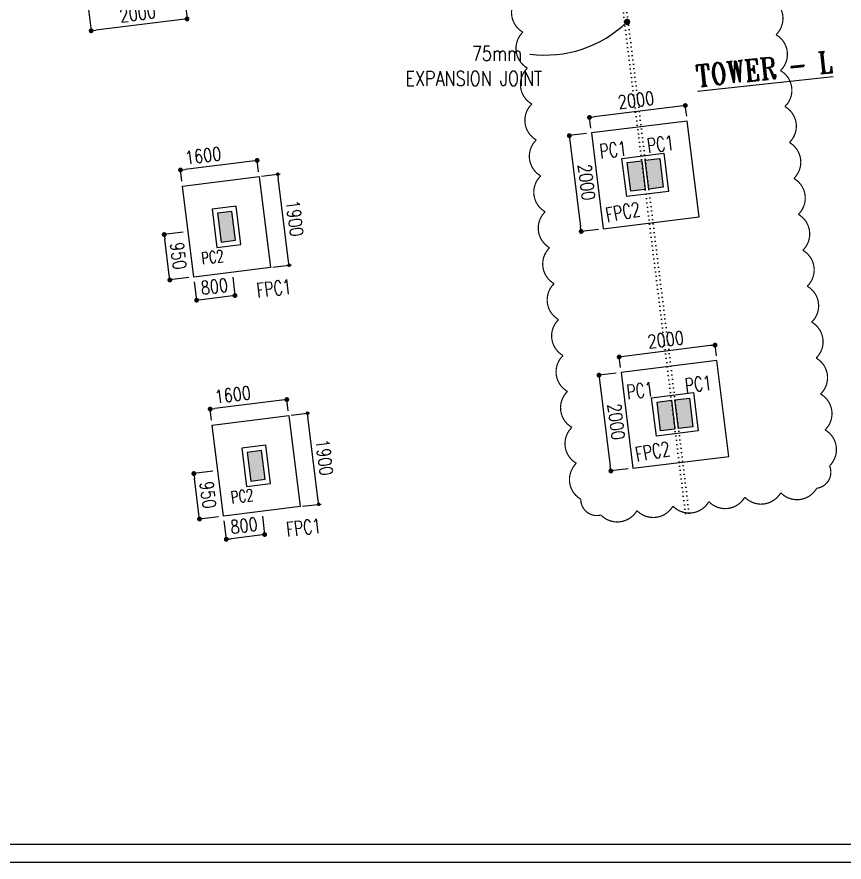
# Model space of a CAD drawing. Extents: x 473024 to 774629, y -1213442 to -1126596.
# Drawn here: x 548992 to 566118, y -1213069 to -1195560 of the extents above; entities that cross this region are included whole.
import ezdxf
from ezdxf.enums import TextEntityAlignment as Align

# ---------------------------------------------------------------- set-up
doc = ezdxf.new("R2010")
doc.units = 0
doc.header["$LTSCALE"] = 100
doc.header["$MEASUREMENT"] = 0
doc.header["$PDMODE"] = 2
doc.header["$PDSIZE"] = -10
doc.linetypes.add('ACAD_ISO07W100', pattern=[3, 0, -3])
doc.layers.get('0').update_dxf_attribs({"linetype": 'CONTINUOUS'})
doc.layers.get('Defpoints').update_dxf_attribs({"linetype": 'CONTINUOUS'})
for name, color, linetype in [('7', 7, 'CONTINUOUS'), ('a-podium col', 6, 'CONTINUOUS'), ('C-STRU-COL-HAT', 253, 'CONTINUOUS'), ('COLNO', 6, 'CONTINUOUS'), ('dv comment', 3, 'CONTINUOUS'), ('Footing', 2, 'CONTINUOUS'), ('Footing Nos', 4, 'CONTINUOUS'), ('PEDESTAL', 4, 'CONTINUOUS'), ('S-FOOTDIM', 9, 'CONTINUOUS'), ('TITLE', 7, 'CONTINUOUS'), ('TITLE2', 7, 'CONTINUOUS'), ('TXT1', 6, 'CONTINUOUS')]:
    doc.layers.add(name, color=color, linetype=linetype)
doc.styles.add('ROMANS', font='romans.shx', dxfattribs={"width": 0.8})
doc.styles.add('ROMANT', font='ROMANT.SHX', dxfattribs={"width": 0.8})
doc.dimstyles.new('dim100', dxfattribs={"dimtxt": 275, "dimasz": 100, "dimexe": 50, "dimexo": 50, "dimgap": 100, "dimtad": 1, "dimdec": 0, "dimrnd": 5, "dimzin": 0, "dimdsep": 46, "dimtxsty": 'ROMANS', "dimblk": 'DOT', "dimcen": 0.09, "dimclrd": 9, "dimclre": 9, "dimclrt": 3, "dimadec": 0, "dimazin": 0, "dimtfac": 1, "dimtdec": 0, "dimtofl": 0, "dimtmove": 1, "dimatfit": 0, "dimldrblk": 'DOT', "dimfxl": 1, "dimtolj": 1, "dimtzin": 0, "dimarcsym": 0})

# ---------------------------------------------------------------- blocks, each defined once
blk = doc.blocks.new('_Dot')
at = {"color": 0, "linetype": 'ByBlock', "lineweight": -2}
blk.add_line((-0.5, 0), (-1, 0), dxfattribs=at)
at = {"color": 0, "linetype": 'ByBlock', "const_width": 0.5}
blk.add_lwpolyline([(-0.25, 0, 1), (0.25, 0, 1)], format="xyb", close=True, dxfattribs=at)
blk = doc.blocks.new('*D53')
at = {"layer": 'Defpoints', "color": 0, "transparency": 16777216}
for p in [(561461, -1202604), (563486, -1202680), (561501, -1202926)]:
    blk.add_point(p, dxfattribs=at)
at = {"layer": 'S-FOOTDIM', "color": 9, "lineweight": -2, "transparency": 16777216}
for p, q in [((563347, -1202370), (561561, -1202592)), ((563474, -1202580), (563446, -1202358)), ((561489, -1202826), (561461, -1202604))]:
    blk.add_line(p, q, dxfattribs=at)
at = {"layer": 'S-FOOTDIM', "color": 9, "lineweight": -2, "transparency": 16777216, "xscale": 100, "yscale": 100, "zscale": 100}
for p, rotation in [((563446, -1202358), 7.066421419466531), ((561461, -1202604), 187.0664214194665)]:
    blk.add_blockref('_Dot', p, dxfattribs=dict(at, rotation=rotation))
at = {"layer": 'S-FOOTDIM', "color": 3, "transparency": 16777216, "insert": (562425, -1202245), "char_height": 275, "attachment_point": 5, "rotation": 7.0664, "style": 'ROMANS'}
blk.add_mtext('\\A1;2000', dxfattribs=at)
blk = doc.blocks.new('*D54')
at = {"layer": 'Defpoints', "color": 0, "transparency": 16777216}
for p in [(561501, -1202926), (561290, -1204967), (561747, -1204910)]:
    blk.add_point(p, dxfattribs=at)
at = {"layer": 'S-FOOTDIM', "color": 9, "lineweight": -2, "transparency": 16777216}
for p, q in [((561402, -1202938), (561044, -1202982)), ((561056, -1203082), (561277, -1204868)), ((561648, -1204923), (561290, -1204967))]:
    blk.add_line(p, q, dxfattribs=at)
for p, xscale, yscale, zscale, rotation in [((561044, -1202982), 99.99999999999999, 99.99999999999999, 99.99999999999999, 97.06642141946028), ((561290, -1204967), 100, 100, 100, 277.0664214194603)]:
    blk.add_blockref('_Dot', p, dxfattribs=dict(at, xscale=xscale, yscale=yscale, zscale=zscale, rotation=rotation))
at = {"layer": 'S-FOOTDIM', "color": 3, "transparency": 16777216, "insert": (561402, -1203946), "char_height": 275, "attachment_point": 5, "rotation": 277.0664, "style": 'ROMANS'}
blk.add_mtext('\\A1;2000', dxfattribs=at)
blk = doc.blocks.new('*D55')
at = {"layer": 'Defpoints', "color": 0, "transparency": 16777216}
for p in [(560846, -1197642), (562871, -1197718), (560886, -1197964)]:
    blk.add_point(p, dxfattribs=at)
at = {"layer": 'S-FOOTDIM', "color": 9, "lineweight": -2, "transparency": 16777216}
for p, q in [((562732, -1197408), (560946, -1197630)), ((562859, -1197618), (562831, -1197396)), ((560874, -1197864), (560846, -1197642))]:
    blk.add_line(p, q, dxfattribs=at)
for p, xscale, yscale, zscale, rotation in [((562831, -1197396), 99.99999999999999, 99.99999999999999, 99.99999999999999, 7.066421419460296), ((560846, -1197642), 100, 100, 100, 187.0664214194603)]:
    blk.add_blockref('_Dot', p, dxfattribs=dict(at, xscale=xscale, yscale=yscale, zscale=zscale, rotation=rotation))
at = {"layer": 'S-FOOTDIM', "color": 3, "transparency": 16777216, "insert": (561810, -1197283), "char_height": 275, "attachment_point": 5, "rotation": 7.0664, "style": 'ROMANS'}
blk.add_mtext('\\A1;2000', dxfattribs=at)
blk = doc.blocks.new('*D56')
at = {"layer": 'Defpoints', "color": 0, "transparency": 16777216}
for p in [(560886, -1197964), (560675, -1200005), (561132, -1199948)]:
    blk.add_point(p, dxfattribs=at)
at = {"layer": 'S-FOOTDIM', "color": 9, "lineweight": -2, "transparency": 16777216}
for p, q in [((560787, -1197976), (560429, -1198020)), ((560441, -1198120), (560662, -1199906)), ((561033, -1199961), (560675, -1200005))]:
    blk.add_line(p, q, dxfattribs=at)
at = {"layer": 'S-FOOTDIM', "color": 9, "lineweight": -2, "transparency": 16777216, "xscale": 100, "yscale": 100, "zscale": 100}
for p, rotation in [((560429, -1198020), 97.06642141946689), ((560675, -1200005), 277.0664214194669)]:
    blk.add_blockref('_Dot', p, dxfattribs=dict(at, rotation=rotation))
at = {"layer": 'S-FOOTDIM', "color": 3, "transparency": 16777216, "insert": (560787, -1198984), "char_height": 275, "attachment_point": 5, "rotation": 277.0664, "style": 'ROMANS'}
blk.add_mtext('\\A1;2000', dxfattribs=at)
blk = doc.blocks.new('*D155')
at = {"layer": 'Defpoints', "color": 0, "transparency": 16777216}
for p in [(552440, -1195007), (550455, -1195253), (550529, -1195848)]:
    blk.add_point(p, dxfattribs=at)
at = {"layer": 'S-FOOTDIM', "color": 9, "lineweight": -2, "transparency": 16777216}
for p, q in [((552453, -1195106), (552514, -1195602)), ((550468, -1195352), (550529, -1195848)), ((552415, -1195614), (550628, -1195835))]:
    blk.add_line(p, q, dxfattribs=at)
at = {"layer": 'S-FOOTDIM', "color": 9, "lineweight": -2, "transparency": 16777216, "xscale": 100, "yscale": 100, "zscale": 100}
for p, rotation in [((552514, -1195602), 7.064028228011684), ((550529, -1195848), 187.0640282280117)]:
    blk.add_blockref('_Dot', p, dxfattribs=dict(at, rotation=rotation))
at = {"layer": 'S-FOOTDIM', "color": 3, "transparency": 16777216, "insert": (551492, -1195489), "char_height": 275, "attachment_point": 5, "rotation": 7.064, "style": 'ROMANS'}
blk.add_mtext('\\A1;2000', dxfattribs=at)
blk = doc.blocks.new('*D275')
at = {"layer": 'Defpoints', "color": 0, "linetype": 'ByBlock', "transparency": 16777216}
for p in [(553150, -1204959), (552655, -1205020), (553267, -1205901)]:
    blk.add_point(p, dxfattribs=at)
at = {"layer": 'S-FOOTDIM', "color": 9, "lineweight": -2, "transparency": 16777216}
for p, q in [((553051, -1204971), (552655, -1205020)), ((552759, -1205863), (552667, -1205119)), ((553167, -1205914), (552772, -1205963))]:
    blk.add_line(p, q, dxfattribs=at)
at = {"layer": 'S-FOOTDIM', "color": 9, "linetype": 'ByBlock', "lineweight": -2, "transparency": 16777216, "xscale": 100, "yscale": 100, "zscale": 100}
for p, rotation in [((552655, -1205020), 97.06648079153602), ((552772, -1205963), 277.066480791536)]:
    blk.add_blockref('_Dot', p, dxfattribs=dict(at, rotation=rotation))
at = {"layer": 'S-FOOTDIM', "color": 3, "linetype": 'ByBlock', "transparency": 16777216, "insert": (552949, -1205462), "char_height": 275, "attachment_point": 5, "rotation": 277.0665, "style": 'ROMANS'}
blk.add_mtext('\\A1;950', dxfattribs=at)
blk = doc.blocks.new('DOT')
at = {"layer": '7', "color": 0, "linetype": 'ByBlock'}
blk.add_line((-0.5, 0), (-1, 0), dxfattribs=at)
at = {"layer": '7', "color": 0, "linetype": 'ByBlock', "const_width": 0.5}
blk.add_lwpolyline([(-0.25, 0, 1), (0.25, 0, 1)], format="xyb", close=True, dxfattribs=at)
blk = doc.blocks.new('*D276')
at = {"layer": 'Defpoints', "color": 0, "linetype": 'ByBlock', "transparency": 16777216}
for p in [(554061, -1205803), (553267, -1205901), (553326, -1206382)]:
    blk.add_point(p, dxfattribs=at)
at = {"layer": 'S-FOOTDIM', "color": 9, "lineweight": -2, "transparency": 16777216}
for p, q in [((553279, -1206001), (553326, -1206382)), ((554074, -1205902), (554121, -1206284)), ((554022, -1206296), (553425, -1206370))]:
    blk.add_line(p, q, dxfattribs=at)
at = {"layer": 'S-FOOTDIM', "color": 9, "linetype": 'ByBlock', "lineweight": -2, "transparency": 16777216, "xscale": 100, "yscale": 100, "zscale": 100}
for p, rotation in [((553326, -1206382), 187.0664807955901), ((554121, -1206284), 7.066480795590108)]:
    blk.add_blockref('_Dot', p, dxfattribs=dict(at, rotation=rotation))
at = {"layer": 'S-FOOTDIM', "color": 3, "linetype": 'ByBlock', "transparency": 16777216, "insert": (553694, -1206098), "char_height": 275, "attachment_point": 5, "rotation": 7.0665, "style": 'ROMANS'}
blk.add_mtext('\\A1;800', dxfattribs=at)
blk = doc.blocks.new('*D277')
at = {"layer": 'Defpoints', "color": 0, "linetype": 'ByBlock', "transparency": 16777216}
for p in [(555006, -1203771), (554621, -1203819), (554854, -1205704)]:
    blk.add_point(p, dxfattribs=at)
at = {"layer": 'S-FOOTDIM', "color": 9, "lineweight": -2, "transparency": 16777216}
for p, q in [((554670, -1203813), (555056, -1203765)), ((555231, -1205582), (555016, -1203846)), ((554904, -1205698), (555290, -1205651))]:
    blk.add_line(p, q, dxfattribs=at)
at = {"layer": 'S-FOOTDIM', "color": 9, "linetype": 'ByBlock', "lineweight": -2, "transparency": 16777216, "xscale": 75, "yscale": 75, "zscale": 75}
for p, rotation in [((555006, -1203771), 97.06648081012553), ((555240, -1205657), 277.0664808101255)]:
    blk.add_blockref('_Dot', p, dxfattribs=dict(at, rotation=rotation))
at = {"layer": 'S-FOOTDIM', "color": 3, "linetype": 'ByBlock', "transparency": 16777216, "insert": (555359, -1204685), "char_height": 275, "attachment_point": 5, "rotation": 277.0665, "style": 'ROMANS'}
blk.add_mtext('\\A1;1900', dxfattribs=at)
blk = doc.blocks.new('*D278')
at = {"layer": 'Defpoints', "color": 0, "linetype": 'ByBlock', "transparency": 16777216}
for p in [(552992, -1203683), (554621, -1203819), (553033, -1204016)]:
    blk.add_point(p, dxfattribs=at)
at = {"layer": 'S-FOOTDIM', "color": 9, "lineweight": -2, "transparency": 16777216}
for p, q in [((554480, -1203499), (553091, -1203671)), ((554608, -1203720), (554580, -1203487)), ((553021, -1203916), (552992, -1203683))]:
    blk.add_line(p, q, dxfattribs=at)
at = {"layer": 'S-FOOTDIM', "color": 9, "linetype": 'ByBlock', "lineweight": -2, "transparency": 16777216, "xscale": 100, "yscale": 100, "zscale": 100}
for p, rotation in [((554580, -1203487), 7.066480810128965), ((552992, -1203683), 187.0664808101289)]:
    blk.add_blockref('_Dot', p, dxfattribs=dict(at, rotation=rotation))
at = {"layer": 'S-FOOTDIM', "color": 3, "linetype": 'ByBlock', "transparency": 16777216, "insert": (553460, -1203386), "char_height": 275, "attachment_point": 5, "rotation": 7.0665, "style": 'ROMANS'}
blk.add_mtext('\\A1;1600', dxfattribs=at)
blk = doc.blocks.new('*D279')
at = {"layer": 'Defpoints', "color": 0, "linetype": 'ByBlock', "transparency": 16777216}
for p in [(552041, -1200068), (552536, -1200006), (552653, -1200949)]:
    blk.add_point(p, dxfattribs=at)
at = {"layer": 'S-FOOTDIM', "color": 9, "lineweight": -2, "transparency": 16777216}
for p, q in [((552437, -1200019), (552041, -1200068)), ((552145, -1200911), (552053, -1200167)), ((552553, -1200961), (552158, -1201010))]:
    blk.add_line(p, q, dxfattribs=at)
at = {"layer": 'S-FOOTDIM', "color": 9, "linetype": 'ByBlock', "lineweight": -2, "transparency": 16777216}
for p, xscale, yscale, zscale, rotation in [((552041, -1200068), 99.99999999999999, 99.99999999999999, 99.99999999999999, 97.06648079153602), ((552158, -1201010), 100, 100, 100, 277.066480791536)]:
    blk.add_blockref('_Dot', p, dxfattribs=dict(at, xscale=xscale, yscale=yscale, zscale=zscale, rotation=rotation))
at = {"layer": 'S-FOOTDIM', "color": 3, "linetype": 'ByBlock', "transparency": 16777216, "insert": (552335, -1200510), "char_height": 275, "attachment_point": 5, "rotation": 277.0665, "style": 'ROMANS'}
blk.add_mtext('\\A1;950', dxfattribs=at)
blk = doc.blocks.new('*D280')
at = {"layer": 'Defpoints', "color": 0, "linetype": 'ByBlock', "transparency": 16777216}
for p in [(552653, -1200949), (553447, -1200851), (552712, -1201430)]:
    blk.add_point(p, dxfattribs=at)
at = {"layer": 'S-FOOTDIM', "color": 9, "lineweight": -2, "transparency": 16777216}
for p, q in [((553460, -1200950), (553507, -1201332)), ((552665, -1201048), (552712, -1201430)), ((553408, -1201344), (552812, -1201418))]:
    blk.add_line(p, q, dxfattribs=at)
at = {"layer": 'S-FOOTDIM', "color": 9, "linetype": 'ByBlock', "lineweight": -2, "transparency": 16777216}
for p, xscale, yscale, zscale, rotation in [((553507, -1201332), 100, 100, 100, 7.066480795590108), ((552712, -1201430), 99.99999999999999, 99.99999999999999, 99.99999999999999, 187.0664807955901)]:
    blk.add_blockref('_Dot', p, dxfattribs=dict(at, xscale=xscale, yscale=yscale, zscale=zscale, rotation=rotation))
at = {"layer": 'S-FOOTDIM', "color": 3, "linetype": 'ByBlock', "transparency": 16777216, "insert": (553080, -1201145), "char_height": 275, "attachment_point": 5, "rotation": 7.0665, "style": 'ROMANS'}
blk.add_mtext('\\A1;800', dxfattribs=at)
blk = doc.blocks.new('*D617')
at = {"layer": 'Defpoints', "color": 0, "transparency": 16777216}
for p in [(554007, -1198867), (554392, -1198819), (554241, -1200752)]:
    blk.add_point(p, dxfattribs=at)
at = {"layer": 'S-FOOTDIM', "color": 9, "lineweight": -2, "transparency": 16777216}
for p, q in [((554056, -1198861), (554442, -1198813)), ((554617, -1200630), (554402, -1198893)), ((554290, -1200746), (554676, -1200698))]:
    blk.add_line(p, q, dxfattribs=at)
at = {"layer": 'S-FOOTDIM', "color": 9, "lineweight": -2, "transparency": 16777216, "xscale": 75, "yscale": 75, "zscale": 75}
for p, rotation in [((554392, -1198819), 97.06648081012645), ((554626, -1200704), 277.0664808101264)]:
    blk.add_blockref('_Dot', p, dxfattribs=dict(at, rotation=rotation))
at = {"layer": 'S-FOOTDIM', "color": 3, "transparency": 16777216, "insert": (554745, -1199732), "char_height": 275, "attachment_point": 5, "rotation": 277.0665, "style": 'ROMANS'}
blk.add_mtext('\\A1;1900', dxfattribs=at)
blk = doc.blocks.new('*D618')
at = {"layer": 'Defpoints', "color": 0, "transparency": 16777216}
for p in [(552378, -1198731), (554007, -1198867), (552419, -1199064)]:
    blk.add_point(p, dxfattribs=at)
at = {"layer": 'S-FOOTDIM', "color": 9, "lineweight": -2, "transparency": 16777216}
for p, q in [((553866, -1198547), (552477, -1198719)), ((553995, -1198767), (553966, -1198534)), ((552407, -1198964), (552378, -1198731))]:
    blk.add_line(p, q, dxfattribs=at)
at = {"layer": 'S-FOOTDIM', "color": 9, "lineweight": -2, "transparency": 16777216, "xscale": 99.99999999999999, "yscale": 99.99999999999999, "zscale": 99.99999999999999}
for p, rotation in [((553966, -1198534), 7.06648081012652), ((552378, -1198731), 187.0664808101265)]:
    blk.add_blockref('_Dot', p, dxfattribs=dict(at, rotation=rotation))
at = {"layer": 'S-FOOTDIM', "color": 3, "transparency": 16777216, "insert": (552846, -1198434), "char_height": 275, "attachment_point": 5, "rotation": 7.0665, "style": 'ROMANS'}
blk.add_mtext('\\A1;1600', dxfattribs=at)

msp = doc.modelspace()

# ---------------------------------------------------------------- hatches: boundary and pattern name
at = {"layer": 'C-STRU-COL-HAT'}
h = msp.add_hatch(color=256, dxfattribs=at)
h.dxf.hatch_style = 1
h.paths.add_polyline_path([(562001.2, -1198530.6), (562075, -1199126.1), (562372.8, -1199089.2), (562298.9, -1198493.7)])
h = msp.add_hatch(color=256, dxfattribs=at)
h.dxf.hatch_style = 1
h.paths.add_polyline_path([(561629.1, -1198576.8), (561702.9, -1199172.2), (562000.6, -1199135.3), (561926.8, -1198539.9)])
h = msp.add_hatch(color=256, dxfattribs=at)
h.dxf.hatch_style = 1
h.paths.add_polyline_path([(553217.8, -1200224.1), (553515.5, -1200187.1), (553441.7, -1199591.7), (553144, -1199628.6)])
h = msp.add_hatch(color=256, dxfattribs=at)
h.dxf.hatch_style = 1
h.paths.add_polyline_path([(562244.2, -1203538.8), (562318, -1204134.2), (562615.7, -1204097.3), (562541.9, -1203501.9)])
h = msp.add_hatch(color=256, dxfattribs=at)
h.dxf.hatch_style = 1
h.paths.add_polyline_path([(562616.3, -1203492.7), (562690.1, -1204088.1), (562987.8, -1204051.2), (562914, -1203455.8)])
h = msp.add_hatch(color=256, dxfattribs=at)
h.dxf.hatch_style = 1
h.paths.add_polyline_path([(553757.9, -1204580.8), (553831.7, -1205176.3), (554129.4, -1205139.4), (554055.6, -1204543.9)])

# ---------------------------------------------------------------- linework, layer by layer
at = {"color": 4, "const_width": 25, "elevation": 0}
msp.add_lwpolyline([(559375.8, -1195131.7, 0.5), (559468, -1195876, 0.5), (559560.3, -1196620.4, 0.5), (559652.6, -1197364.7, 0.5), (559744.8, -1198109, 0.5), (559837.1, -1198853.3, 0.5), (559929.4, -1199597.6, 0.5), (560021.6, -1200341.9, 0.5), (560113.9, -1201086.2, 0.5), (560206.2, -1201830.5, 0.5), (560298.4, -1202574.8, 0.5), (560390.7, -1203319.1, 0.5), (560483, -1204063.4, 0.5), (560575.2, -1204807.7, 0.5), (560667.5, -1205552, 0.5), (561084.7, -1205879.3, 0.5), (561829, -1205787.1, 0.5), (562573.4, -1205694.8, 0.5), (563317.7, -1205602.5, 0.5), (564062, -1205510.3, 0.5), (564806.3, -1205418, 0.5), (565550.6, -1205325.7, 0.5), (565816.3, -1204860.4, 0.5), (565724, -1204116.1, 0.5), (565631.8, -1203371.8, 0.5), (565539.5, -1202627.5, 0.5), (565447.2, -1201883.2, 0.5), (565355, -1201138.9, 0.5), (565262.7, -1200394.6, 0.5), (565170.4, -1199650.3, 0.5), (565078.2, -1198906, 0.5), (564985.9, -1198161.7, 0.5), (564893.6, -1197417.4, 0.5), (564801.4, -1196673.1, 0.5), (564709.1, -1195928.8, 0.5), (564616.8, -1195184.5, 0.5)], format="xyb", dxfattribs=at)
at = {"color": 0, "linetype": 'ByBlock', "const_width": 65}
msp.add_lwpolyline([(561657.5, -1195666.4, 1), (561593, -1195658.4, 1)], format="xyb", close=True, dxfattribs=at)
at = {"layer": 'a-podium col', "elevation": 0}
for points in [[(562373.5, -1199089.2), (562075.8, -1199126.2), (562002, -1198530.7), (562299.7, -1198493.8)], [(562001.4, -1199135.4), (561703.6, -1199172.3), (561629.8, -1198576.8), (561927.5, -1198539.9)], [(553217.8, -1200224.1), (553515.5, -1200187.1), (553441.7, -1199591.7), (553144, -1199628.6)], [(562616.4, -1204097.4), (562318.7, -1204134.3), (562244.9, -1203538.9), (562542.6, -1203502)], [(562988.6, -1204051.3), (562690.9, -1204088.2), (562617.1, -1203492.7), (562914.8, -1203455.8)], [(553831.7, -1205176.3), (554129.4, -1205139.4), (554055.6, -1204543.9), (553757.9, -1204580.8)]]:
    msp.add_lwpolyline(points, close=True, dxfattribs=at)
at = {"layer": 'dv comment', "color": 3, "linetype": 'ByBlock'}
msp.add_arc((559926.8, -1193911.9), 2439.1, 262.51562, 314.13603, dxfattribs=at)
at = {"layer": 'Footing', "elevation": 0}
for points in [[(561132.3, -1199948.5), (563117.1, -1199702.4), (562871, -1197717.6), (560886.2, -1197963.7)], [(554240.6, -1200752.2), (552652.7, -1200949.1), (552419, -1199063.5), (554006.8, -1198866.7)], [(561747.4, -1204910.5), (563732.2, -1204664.4), (563486.1, -1202679.6), (561501.3, -1202925.7)]]:
    msp.add_lwpolyline(points, close=True, dxfattribs=at)
at = {"layer": 'Footing', "color": 110, "elevation": 0}
msp.add_lwpolyline([(554854.5, -1205704.5), (553266.6, -1205901.3), (553032.9, -1204015.7), (554620.7, -1203818.9)], close=True, dxfattribs=at)
at = {"layer": 'PEDESTAL', "elevation": 0}
for points in [[(561518.3, -1198489.9), (562386.6, -1198382.3), (562485, -1199176.2), (561616.7, -1199283.8)], [(562133.4, -1203451.9), (563001.7, -1203344.3), (563100.1, -1204138.2), (562231.8, -1204245.8)]]:
    msp.add_lwpolyline(points, close=True, dxfattribs=at)
at = {"layer": 'PEDESTAL', "color": 4, "elevation": 0}
for points in [[(553130.9, -1200335.6), (553627.1, -1200274.1), (553528.7, -1199480.2), (553032.5, -1199541.7)], [(553744.8, -1205287.8), (554241, -1205226.3), (554142.6, -1204432.4), (553646.4, -1204493.9)]]:
    msp.add_lwpolyline(points, close=True, dxfattribs=at)
at = {"layer": 'TITLE2', "color": 4, "elevation": 0}
msp.add_lwpolyline([(604473.6, -1213069.4), (604473.6, -1126969.1), (473397.1, -1126969.1), (473397.1, -1213069.4)], close=True, dxfattribs=at)
at = {"layer": 'TITLE2', "color": 12, "elevation": 0}
msp.add_lwpolyline([(604100.7, -1212696.5), (604100.7, -1127341.9), (473769.9, -1127341.9), (473769.9, -1212696.5)], close=True, dxfattribs=at)
at = {"layer": 'TXT1', "color": 6, "linetype": 'ACAD_ISO07W100', "ltscale": 0.3}
for p, q in [((562833.4, -1205847.5, 0), (557960.2, -1166535.8, 0)), ((562907.8, -1205838.3, 0), (558034.7, -1166526.6, 0))]:
    msp.add_line(p, q, dxfattribs=at)

# ---------------------------------------------------------------- texts
at = {"color": 6, "linetype": 'Continuous', "style": 'ROMANS', "width": 0.8}
for s, height, p in [('75mm', 303.8, (558411.5, -1196468, 0)), ('EXPANSION JOINT', 303.804, (557033.7, -1196985.5, 0))]:
    msp.add_text(s, height=height, dxfattribs=at).set_placement(p)
at = {"layer": 'COLNO', "style": 'ROMANS', "width": 0.7}
for s, height, rotation, p in [('PC1', 300, 7.06642, (561593.4, -1198131.2, 0)), ('PC1', 300, 7.06642, (562573.9, -1198012.4, 0)), ('PC2', 250, 7.06648, (553255.7, -1200384.1, 0)), ('PC1', 300, 7.06642, (563356.2, -1202983.6, 0)), ('PC1', 300, 7.06642, (562150.2, -1203118.5, 0)), ('PC2', 250, 7.06648, (553869.6, -1205336.3, 0))]:
    msp.add_text(s, height=height, rotation=rotation, dxfattribs=at).set_placement(p, align=Align.TOP_RIGHT)
at = {"layer": 'Footing Nos', "color": 6, "style": 'ROMANS', "width": 0.7}
for s, rotation, p in [('FPC2', 10.59844, (561863.3, -1199388.9, 0)), ('FPC1', 7.06648, (554651.9, -1200992.8, 0)), ('FPC2', 10.59844, (562478.4, -1204350.9, 0)), ('FPC1', 7.06648, (555265.8, -1205945.1, 0))]:
    msp.add_text(s, height=300, rotation=rotation, dxfattribs=at).set_placement(p, align=Align.TOP_RIGHT)
at = {"layer": 'TITLE', "color": 6, "style": 'ROMANT', "width": 0.8}
msp.add_text('%%UTOWER - L', height=448.352, rotation=6.1168, dxfattribs=at).set_placement((563070.9, -1197009.5))

# ---------------------------------------------------------------- dimensions: what is measured, and where the dimension line sits
at = {"layer": 'S-FOOTDIM', "color": 3}
for p1, p2, distance, override, picture, middle in [((552440.3, -1195007.2, 0), (550455.5, -1195253.1, 0), 599.1, {"dimexe": 0, "dimexo": 100, "dimpost": '\\X'}, '*D155', (551492.3, -1195489, 0)), ((562871, -1197717.6, 0), (560886.2, -1197963.7, 0), -324, {"dimexe": 0, "dimexo": 100, "dimpost": '\\X'}, '*D55', (561809.6, -1197283.4, 0)), ((560886.2, -1197963.7, 0), (561132.3, -1199948.5, 0), -461.1, {"dimexe": 0, "dimexo": 100, "dimpost": '\\X'}, '*D56', (560787.4, -1198983.6, 0)), ((552652.7, -1200949.1, 0), (552535.9, -1200006.5, 0), 498.7, {"dimexe": 0, "dimexo": 100, "dimpost": '\\X', "dimblk": 'Dot'}, '*D279', (552335.1, -1200509.9, 0)), ((553447.3, -1200850.6, 0), (552652.7, -1200949.1, 0), 484.8, {"dimexe": 0, "dimexo": 100, "dimpost": '\\X', "dimblk": 'Dot'}, '*D280', (553080.5, -1201145.3, 0)), ((563486.1, -1202679.6, 0), (561501.3, -1202925.7, 0), -324, {"dimexe": 0, "dimexo": 100, "dimpost": '\\X'}, '*D53', (562424.7, -1202245.5, 0)), ((561501.3, -1202925.7, 0), (561747.4, -1204910.5, 0), -461.1, {"dimexe": 0, "dimexo": 100, "dimpost": '\\X'}, '*D54', (561402.5, -1203945.6, 0)), ((553266.6, -1205901.3, 0), (553149.8, -1204958.7, 0), 498.7, {"dimexe": 0, "dimexo": 100, "dimpost": '\\X', "dimblk": 'Dot'}, '*D275', (552949, -1205462.1)), ((554061.2, -1205802.8, 0), (553266.6, -1205901.3, 0), 484.8, {"dimexe": 0, "dimexo": 100, "dimpost": '\\X', "dimblk": 'Dot'}, '*D276', (553694.4, -1206097.5))]:
    dim = msp.add_aligned_dim(p1=p1, p2=p2, distance=distance, dimstyle='dim100', override=override, dxfattribs=at)
    dim.commit()
    dim.dimension.update_dxf_attribs({"geometry": picture, "text_midpoint": middle})
for base, p1, p2, picture, middle in [((552377.8, -1198731.2, 0), (554006.8, -1198866.7, 0), (552419, -1199063.5, 0), '*D618', (552874.9, -1198669.6, 0)), ((552991.7, -1203683.5, 0), (554620.7, -1203818.9, 0), (553032.9, -1204015.7, 0), '*D278', (553488.8, -1203621.8, 0))]:
    dim = msp.add_linear_dim(base=base, p1=p1, p2=p2, angle=187.06648, dimstyle='dim100', override={"dimtxt": 275, "dimasz": 100, "dimexe": 0, "dimexo": 100, "dimpost": '\\X'}, dxfattribs=at)
    dim.commit()
    dim.dimension.update_dxf_attribs({"geometry": picture, "text_midpoint": middle, "dimtype": 160})
for base, p1, p2, picture, middle in [((554392.5, -1198818.9, 0), (554240.6, -1200752.2, 0), (554006.8, -1198866.7, 0), '*D617', (554745, -1199732.4, 0)), ((555006.4, -1203771.1, 0), (554854.5, -1205704.5, 0), (554620.7, -1203818.9, 0), '*D277', (555358.9, -1204684.7, 0))]:
    dim = msp.add_linear_dim(base=base, p1=p1, p2=p2, angle=97.06648, dimstyle='dim100', override={"dimtxt": 275, "dimasz": 75, "dimpost": '\\X'}, dxfattribs=at)
    dim.commit()
    dim.dimension.update_dxf_attribs({"geometry": picture, "text_midpoint": middle})

doc.saveas('drawing.dxf')
